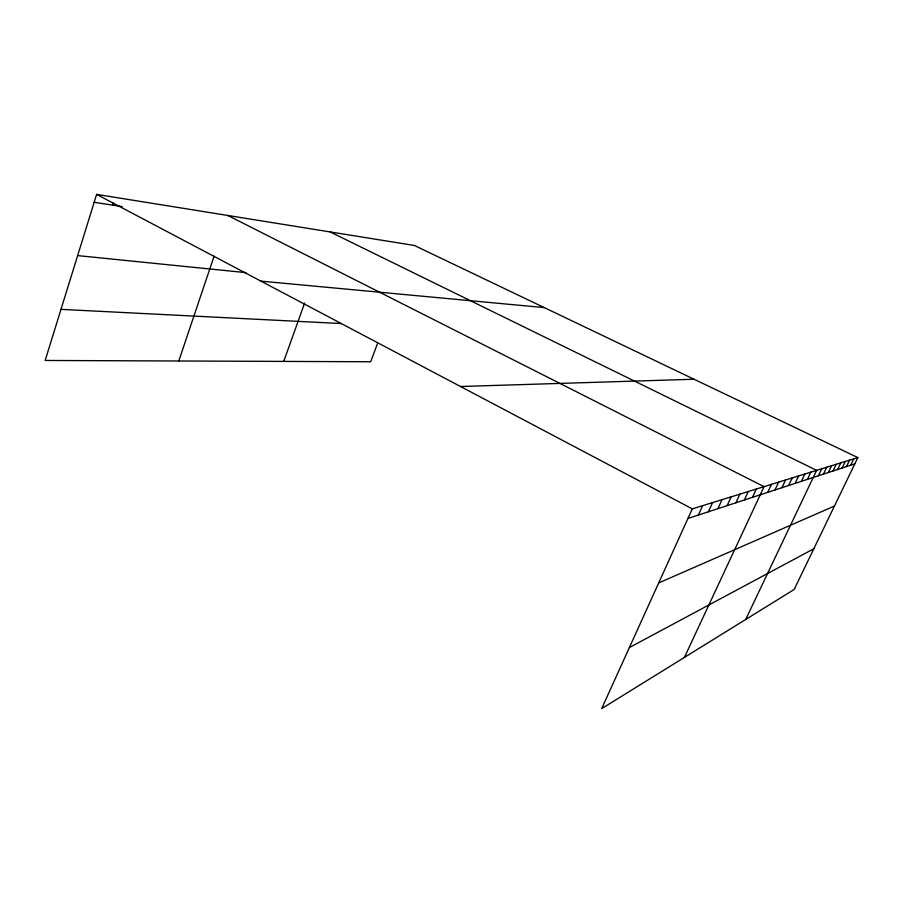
<?xml version="1.0" encoding="UTF-8"?>
<svg xmlns="http://www.w3.org/2000/svg" width="903" height="903" viewBox="0 0 903 903"><rect width="100%" height="100%" fill="white"/><g stroke="black" fill="none" stroke-linecap="round" stroke-linejoin="round"><path stroke-width="1.35" d="M857.85 457.584L692.296 508.874L601.68 708.618L794.155 589.49L857.85 457.584L414.342 245.458L96.621 194.382L45.15 360.466L370.681 361.753L377.42 343.806M112.57 205.116L113.383 202.52M178.783 360.997L214.124 256.091M283.745 361.403L304.616 303.092M698.38 515.06L702.669 505.657M708.381 511.787L712.58 502.587M717.941 508.66L722.073 499.652M727.107 505.657L731.17 496.831M735.9 502.779L739.896 494.122M744.343 500.014L748.271 491.525M752.447 497.361L756.319 489.042M684.406 657.418L764.051 486.638L227.804 215.467M767.742 492.349L771.489 484.335M774.966 489.99L778.657 482.112M781.93 487.71L785.565 479.978M788.635 485.509L792.213 477.913M795.114 483.387L798.636 475.926M801.367 481.344L804.844 474.007M807.406 479.369L810.826 472.145M745.686 619.492L816.617 470.35L330.103 231.913M818.423 475.757L821.753 468.759M823.446 474.109L826.73 467.223M828.322 472.517L831.573 465.722M833.051 470.96L836.268 464.266M837.657 469.458L840.828 462.855M842.127 467.991L845.264 461.478M846.483 466.569L849.576 460.146M850.716 465.18L853.764 458.848M629.38 647.553L813.829 548.753M658.705 582.932L834.451 506.03M687.939 518.48L854.825 463.837M460.507 386.507L694.068 379.237M60.986 309.357L341.345 323.556M260.911 281.126L544.261 307.596M77.647 255.594L245.977 272.638M94.16 202.306L122.142 206.584M96.621 194.382L692.296 508.874"/></g></svg>
